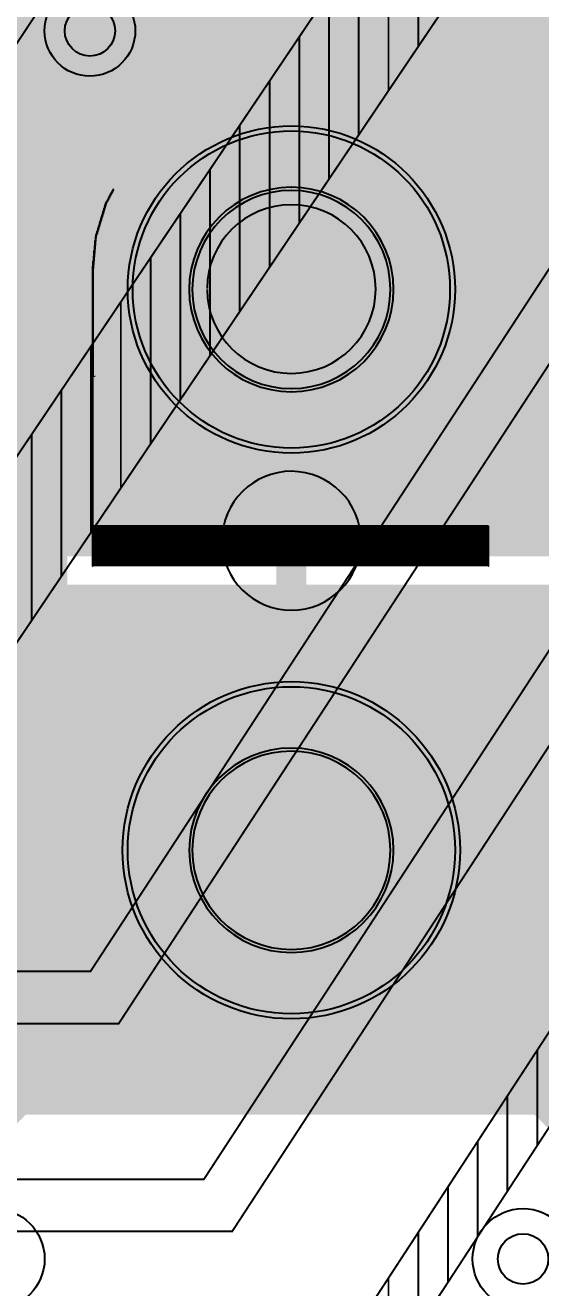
# Model space of a CAD drawing. Extents: x -57 to 2380, y -38 to 1737.
# Drawn here: x 362.2 to 464.5, y 338.3 to 589.1 of the extents above; entities that cross this region are included whole.
import ezdxf

# ---------------------------------------------------------------- set-up
doc = ezdxf.new("R2010")
doc.units = 9
for name, color, linetype, true_color in [('BottomLayer', 7, 'Continuous', 0x0000ff), ('BottomSolderMaskLayer', 7, 'Continuous', 0xaa00ff), ('Document', 7, 'Continuous', 0xffffff), ('Hole', 7, 'Continuous', 0x222222), ('Multi-Layer', 7, 'Continuous', 0xc0c0c0), ('TopLayer', 7, 'Continuous', 0xff0000), ('TopSilkLayer', 7, 'Continuous', 0xffff00), ('TopSolderMaskLayer', 7, 'Continuous', 0x800080)]:
    doc.layers.add(name, color=color, linetype=linetype, true_color=true_color)

msp = doc.modelspace()

# ---------------------------------------------------------------- hatches: boundary and pattern name
at = {"layer": 'BottomSolderMaskLayer'}
for points in [[(382.5, 536.61, 1), (447.5, 536.61, 1)], [(381.5, 425.2, 1), (448.5, 425.2, 1)]]:
    msp.add_hatch(color=256, dxfattribs=at).paths.add_polyline_path(points)
at = {"layer": 'Document'}
for points in [[(830, 1191.61), (5, 1191.61), (5, 486.61), (830, 486.61)], [(765, 375.2), (765, 475.2), (65, 475.2), (65, 375.2)]]:
    msp.add_hatch(color=256, dxfattribs=at).paths.add_polyline_path(points)
at = {"layer": 'Multi-Layer'}
for points in [[(383.5, 536.61, 1), (446.5, 536.61, 1)], [(382.5, 425.2, 1), (447.5, 425.2, 1)]]:
    msp.add_hatch(color=256, dxfattribs=at).paths.add_polyline_path(points)
at = {"layer": 'TopSolderMaskLayer'}
for points in [[(382.5, 536.61, 1), (447.5, 536.61, 1)], [(381.5, 425.2, 1), (448.5, 425.2, 1)]]:
    msp.add_hatch(color=256, dxfattribs=at).paths.add_polyline_path(points)

# ---------------------------------------------------------------- linework, layer by layer
at = {"layer": 'BottomLayer', "const_width": 6}
msp.add_lwpolyline([(315, 536.61), (315, 425.2), (364.8, 475), (749, 475), (764, 490), (764, 638.4), (823.59, 698), (1461, 698), (1486.97, 723.97), (1486.97, 752.52), (1527.95, 793.5), (1537.63, 793.5), (1586.85, 793.5), (1680.9, 793.5), (1685.04, 789.37)], dxfattribs=at)
at = {"layer": 'BottomSolderMaskLayer'}
for points in [[(414.99, 556.91), (415.01, 556.91)], [(414.99, 516.31), (415.01, 516.31)], [(394.71, 425.21), (394.71, 425.19)], [(435.29, 425.21), (435.29, 425.19)]]:
    msp.add_lwpolyline(points, close=True, dxfattribs=at)
for centre, radius in [((415, 536.61), 32.5), ((415, 425.2), 33.5)]:
    msp.add_circle(centre, radius, dxfattribs=at)
for centre, radius, start, end in [((414.99, 536.61), 20.3, 450, 270), ((415.01, 536.61), 20.3, 270, 450), ((415, 425.21), 20.29, 360, 180), ((415, 425.19), 20.29, 180, 360)]:
    msp.add_arc(centre, radius, start, end, dxfattribs=at)
at = {"layer": 'Document'}
for points, const_width in [([(401.89, 1309.51), (593.49, 1019.54), (782.99, 1309.51), (1045.88, 1309.51), (727.92, 830.6), (1045.63, 349.48), (786.61, 349.48), (593.91, 641.68), (403.25, 349.48), (142.92, 349.48), (460.55, 830.49), (139.94, 1309.51), (401.89, 1309.51)], 0.39), ([(162.17, 359.84), (397.64, 359.84), (593.86, 660.56), (792.19, 359.84), (1026.38, 359.84), (715.5, 830.62), (1026.58, 1299.15), (788.59, 1299.15), (593.54, 1000.69), (396.32, 1299.15), (159.33, 1299.15), (472.99, 830.53), (162.17, 359.84)], 0.39), ([(379.52, 1268.23), (593.5, 944.39), (805.15, 1268.23), (968.75, 1268.23), (678.24, 830.66), (968.72, 390.77), (808.67, 390.77), (593.54, 716.95), (380.72, 390.77), (219.47, 390.77), (509.95, 830.65), (217.07, 1268.23), (379.52, 1268.23)], 0.39), ([(238.73, 401.13), (375.11, 401.13), (593.5, 735.83), (814.25, 401.13), (949.47, 401.13), (667.71, 827.81), (665.82, 830.67), (949.44, 1257.87), (810.75, 1257.87), (593.54, 925.53), (373.95, 1257.87), (236.46, 1257.87), (522.39, 830.69), (238.73, 401.13)], 0.39), ([(1.9, 1186.61), (1.9, 486.61), (828.7, 486.61), (828.7, 1186.61), (1.9, 1186.61)], 6), ([(765, 586.61), (765, 486.61), (65, 486.61), (65, 586.61), (765, 586.61)], 5)]:
    msp.add_lwpolyline(points, close=True, dxfattribs=dict(at, const_width=const_width))
at = {"layer": 'Document', "const_width": 0.39}
for points in [[(319.35, 442.31), (579.8, 829.38), (313.82, 1224.54)], [(404.76, 1089.43), (579.8, 829.38), (564.21, 806.22), (546.5, 779.89), (540.59, 771.12), (522.87, 744.79), (516.97, 736.01), (499.25, 709.68), (481.54, 683.35), (463.82, 657.02), (446.1, 630.69), (428.39, 604.36), (410.67, 578.03), (392.95, 551.7), (375.24, 525.37), (357.52, 499.04), (351.62, 490.27), (333.9, 463.94), (319.35, 442.31), (344.23, 442.32)], [(863.59, 444.72), (838.76, 444.64), (592.29, 810.82), (344.23, 442.32), (369.33, 479.61), (381.14, 497.15), (410.67, 541.02), (422.48, 558.56), (434.29, 576.11), (446.1, 593.65)], [(440.2, 584.88), (440.2, 621.92)], [(434.29, 576.11), (434.29, 613.14)], [(428.39, 567.33), (428.39, 604.36)], [(422.48, 558.56), (422.48, 595.59)], [(416.58, 549.79), (416.58, 586.81)], [(420.17, 318.57), (594.22, 585.32), (770.16, 318.57)], [(410.67, 541.02), (410.67, 578.03)], [(404.76, 532.24), (404.76, 569.26)], [(425.77, 308.21), (594.26, 566.44)], [(398.86, 523.47), (398.86, 560.48)], [(378.2, 553.61), (376.2, 547.11), (375.6, 540.21), (375.6, 519.41)], [(392.95, 514.7), (392.95, 551.7)], [(387.05, 505.92), (387.05, 542.93)], [(381.14, 497.15), (381.14, 534.15)], [(375.24, 488.38), (375.24, 525.37)], [(375.7, 519.51), (375.6, 519.41), (376.1, 519.41)], [(369.33, 479.61), (369.33, 516.6)], [(363.43, 470.83), (363.43, 507.82)], [(534.69, 494.08), (463.82, 385.47), (457.91, 376.42), (452.01, 367.37), (446.1, 358.32), (440.2, 349.27), (434.29, 340.22), (428.39, 331.17)], [(375.6, 489.61), (454.2, 489.61)], [(454.2, 489.51), (375.6, 489.51)], [(375.6, 489.41), (454.2, 489.41)], [(454.2, 489.31), (375.6, 489.31)], [(375.6, 489.21), (454.2, 489.21)], [(454.2, 489.11), (375.6, 489.11)], [(375.6, 489.01), (454.2, 489.01)], [(454.2, 488.91), (375.6, 488.91)], [(375.6, 488.81), (454.2, 488.81)], [(454.2, 488.71), (375.6, 488.71)], [(375.6, 488.61), (454.2, 488.61)], [(454.2, 488.51), (375.6, 488.51)], [(375.6, 488.41), (454.2, 488.41)], [(454.2, 488.31), (375.6, 488.31)], [(375.6, 488.21), (454.2, 488.21)], [(454.2, 488.11), (375.6, 488.11)], [(375.6, 488.01), (454.2, 488.01)], [(454.2, 487.91), (375.6, 487.91)], [(375.6, 487.81), (454.2, 487.81)], [(454.2, 487.71), (375.6, 487.71)], [(375.6, 487.61), (454.2, 487.61)], [(454.2, 487.51), (375.6, 487.51)], [(375.6, 487.41), (454.2, 487.41)], [(454.2, 487.31), (375.6, 487.31)], [(375.6, 487.21), (454.2, 487.21)], [(454.2, 487.11), (375.6, 487.11)], [(375.6, 487.01), (454.2, 487.01)], [(454.2, 486.91), (375.6, 486.91)], [(375.6, 486.81), (454.2, 486.81)], [(454.2, 486.71), (375.6, 486.71)], [(375.6, 486.61), (454.2, 486.61)], [(454.2, 486.51), (375.6, 486.51)], [(375.6, 486.41), (454.2, 486.41)], [(454.2, 486.31), (375.6, 486.31)], [(375.6, 486.21), (454.2, 486.21)], [(454.2, 486.11), (375.6, 486.11)], [(375.6, 486.01), (454.2, 486.01)], [(454.2, 485.91), (375.6, 485.91)], [(375.6, 485.81), (454.2, 485.81)], [(454.2, 485.71), (375.6, 485.71)], [(375.6, 485.61), (454.2, 485.61)], [(454.2, 485.51), (375.6, 485.51)], [(375.6, 485.41), (454.2, 485.41)], [(454.2, 485.31), (375.6, 485.31)], [(375.6, 485.21), (454.2, 485.21)], [(454.2, 485.11), (375.6, 485.11)], [(375.6, 485.01), (454.2, 485.01)], [(454.2, 484.91), (375.6, 484.91)], [(375.6, 484.81), (454.2, 484.81)], [(454.2, 484.71), (375.6, 484.71)], [(375.6, 484.61), (454.2, 484.61)], [(454.2, 484.51), (375.6, 484.51)], [(375.6, 484.41), (454.2, 484.41)], [(454.2, 484.31), (375.6, 484.31)], [(375.6, 484.21), (454.2, 484.21)], [(454.2, 484.11), (375.6, 484.11)], [(375.6, 484.01), (454.2, 484.01)], [(454.2, 483.91), (375.6, 483.91)], [(375.6, 483.81), (454.2, 483.81)], [(454.2, 483.71), (375.6, 483.71)], [(375.6, 483.61), (454.2, 483.61)], [(454.2, 483.51), (375.6, 483.51)], [(375.6, 483.41), (454.2, 483.41)], [(454.2, 483.31), (375.6, 483.31)], [(375.6, 483.21), (454.2, 483.21)], [(454.2, 483.11), (375.6, 483.11)], [(375.6, 483.01), (454.2, 483.01)], [(454.2, 482.91), (375.6, 482.91)], [(375.6, 482.81), (454.2, 482.81)], [(454.2, 482.71), (375.6, 482.71)], [(375.6, 482.61), (454.2, 482.61)], [(454.2, 482.51), (375.6, 482.51)], [(375.6, 482.41), (454.2, 482.41)], [(454.2, 482.31), (375.6, 482.31)], [(375.6, 482.21), (454.2, 482.21)], [(454.2, 482.11), (375.6, 482.11)], [(375.6, 482.01), (454.2, 482.01)], [(454.2, 481.91), (375.6, 481.91)], [(375.6, 481.81), (454.2, 481.81)], [(463.82, 366.52), (463.82, 385.47)], [(457.91, 357.47), (457.91, 376.42)], [(452.01, 348.42), (452.01, 367.37)], [(446.1, 339.37), (446.1, 358.32)], [(440.2, 330.32), (440.2, 349.27)], [(434.29, 321.26), (434.29, 340.22)]]:
    msp.add_lwpolyline(points, dxfattribs=at)
at = {"layer": 'Document'}
for centre, radius, start, end in [((378.53, 554.36), 0.05, 66.8699, 6.8699), ((378.63, 554.56), 0.05, 66.8699, 6.8699), ((378.63, 554.46), 0.05, 66.8699, 6.8699), ((378.73, 554.76), 0.05, 66.8699, 6.8699), ((378.73, 554.66), 0.05, 66.8699, 6.8699), ((378.83, 554.96), 0.05, 66.8699, 6.8699), ((378.83, 554.86), 0.05, 66.8699, 6.8699), ((378.93, 555.16), 0.05, 66.8699, 6.8699), ((378.93, 555.06), 0.05, 66.8699, 6.8699), ((379.03, 555.36), 0.05, 66.8699, 6.8699), ((379.03, 555.26), 0.05, 66.8699, 6.8699), ((379.13, 555.56), 0.05, 66.8699, 6.8699), ((379.13, 555.46), 0.05, 66.8699, 6.8699), ((379.23, 555.66), 0.05, 66.8699, 6.8699), ((379.33, 555.86), 0.05, 66.8699, 6.8699), ((379.33, 555.76), 0.05, 66.8699, 6.8699), ((379.43, 556.06), 0.05, 66.8699, 6.8699), ((379.43, 555.96), 0.05, 66.8699, 6.8699), ((379.53, 556.26), 0.05, 66.8699, 6.8699), ((379.53, 556.16), 0.05, 66.8699, 6.8699), ((379.63, 556.46), 0.05, 66.8699, 6.8699), ((379.63, 556.36), 0.05, 66.8699, 6.8699), ((377.63, 552.06), 0.05, 66.8699, 6.8699), ((377.63, 551.96), 0.05, 66.8699, 6.8699), ((377.63, 551.86), 0.05, 66.8699, 6.8699), ((377.73, 552.36), 0.05, 66.8699, 6.8699), ((377.73, 552.26), 0.05, 66.8699, 6.8699), ((377.73, 552.16), 0.05, 66.8699, 6.8699), ((377.83, 552.66), 0.05, 66.8699, 6.8699), ((377.83, 552.56), 0.05, 66.8699, 6.8699), ((377.83, 552.46), 0.05, 66.8699, 6.8699), ((377.93, 553.06), 0.05, 66.8699, 6.8699), ((377.93, 552.96), 0.05, 66.8699, 6.8699), ((377.93, 552.86), 0.05, 66.8699, 6.8699), ((377.93, 552.76), 0.05, 66.8699, 6.8699), ((378.03, 553.36), 0.05, 66.8699, 6.8699), ((378.03, 553.26), 0.05, 66.8699, 6.8699), ((378.03, 553.16), 0.05, 66.8699, 6.8699), ((378.13, 553.66), 0.05, 66.8699, 6.8699), ((378.13, 553.56), 0.05, 66.8699, 6.8699), ((378.13, 553.46), 0.05, 66.8699, 6.8699), ((378.23, 553.86), 0.05, 66.8699, 6.8699), ((378.23, 553.76), 0.05, 66.8699, 6.8699), ((378.33, 554.06), 0.05, 66.8699, 6.8699), ((378.33, 553.96), 0.05, 66.8699, 6.8699), ((378.43, 554.16), 0.05, 66.8699, 6.8699), ((378.53, 554.26), 0.05, 66.8699, 6.8699), ((415, 536.7), 16.75, 180.3079, 179.6921), ((415, 536.7), 16.75, 180.3079, 179.6921), ((376.83, 549.36), 0.05, 66.8699, 6.8699), ((376.93, 549.76), 0.05, 66.8699, 6.8699), ((376.93, 549.66), 0.05, 66.8699, 6.8699), ((376.93, 549.56), 0.05, 66.8699, 6.8699), ((376.93, 549.46), 0.05, 66.8699, 6.8699), ((377.03, 550.06), 0.05, 66.8699, 6.8699), ((377.03, 549.96), 0.05, 66.8699, 6.8699), ((377.03, 549.86), 0.05, 66.8699, 6.8699), ((377.13, 550.36), 0.05, 66.8699, 6.8699), ((377.13, 550.26), 0.05, 66.8699, 6.8699), ((377.13, 550.16), 0.05, 66.8699, 6.8699), ((377.23, 550.76), 0.05, 66.8699, 6.8699), ((377.23, 550.66), 0.05, 66.8699, 6.8699), ((377.23, 550.56), 0.05, 66.8699, 6.8699), ((377.23, 550.46), 0.05, 66.8699, 6.8699), ((377.33, 551.06), 0.05, 66.8699, 6.8699), ((377.33, 550.96), 0.05, 66.8699, 6.8699), ((377.33, 550.86), 0.05, 66.8699, 6.8699), ((377.43, 551.36), 0.05, 66.8699, 6.8699), ((377.43, 551.26), 0.05, 66.8699, 6.8699), ((377.43, 551.16), 0.05, 66.8699, 6.8699), ((377.53, 551.66), 0.05, 66.8699, 6.8699), ((377.53, 551.56), 0.05, 66.8699, 6.8699), ((377.53, 551.46), 0.05, 66.8699, 6.8699), ((377.63, 551.76), 0.05, 66.8699, 6.8699), ((376.13, 547.06), 0.05, 66.8699, 6.8699), ((376.13, 546.96), 0.05, 66.8699, 6.8699), ((376.13, 546.86), 0.05, 66.8699, 6.8699), ((376.23, 547.46), 0.05, 66.8699, 6.8699), ((376.23, 547.36), 0.05, 66.8699, 6.8699), ((376.23, 547.26), 0.05, 66.8699, 6.8699), ((376.23, 547.16), 0.05, 66.8699, 6.8699), ((376.33, 547.76), 0.05, 66.8699, 6.8699), ((376.33, 547.66), 0.05, 66.8699, 6.8699), ((376.33, 547.56), 0.05, 66.8699, 6.8699), ((376.43, 548.06), 0.05, 66.8699, 6.8699), ((376.43, 547.96), 0.05, 66.8699, 6.8699), ((376.43, 547.86), 0.05, 66.8699, 6.8699), ((376.53, 548.36), 0.05, 66.8699, 6.8699), ((376.53, 548.26), 0.05, 66.8699, 6.8699), ((376.53, 548.16), 0.05, 66.8699, 6.8699), ((376.63, 548.76), 0.05, 66.8699, 6.8699), ((376.63, 548.66), 0.05, 66.8699, 6.8699), ((376.63, 548.56), 0.05, 66.8699, 6.8699), ((376.63, 548.46), 0.05, 66.8699, 6.8699), ((376.73, 549.06), 0.05, 66.8699, 6.8699), ((376.73, 548.96), 0.05, 66.8699, 6.8699), ((376.73, 548.86), 0.05, 66.8699, 6.8699), ((376.83, 549.26), 0.05, 66.8699, 6.8699), ((376.83, 549.16), 0.05, 66.8699, 6.8699), ((375.83, 544.26), 0.05, 66.8699, 6.8699), ((375.93, 545.26), 0.05, 66.8699, 6.8699), ((375.93, 545.16), 0.05, 66.8699, 6.8699), ((375.93, 545.06), 0.05, 66.8699, 6.8699), ((375.93, 544.96), 0.05, 66.8699, 6.8699), ((375.93, 544.86), 0.05, 66.8699, 6.8699), ((375.93, 544.76), 0.05, 66.8699, 6.8699), ((375.93, 544.66), 0.05, 66.8699, 6.8699), ((375.93, 544.56), 0.05, 66.8699, 6.8699), ((375.93, 544.46), 0.05, 66.8699, 6.8699), ((375.93, 544.36), 0.05, 66.8699, 6.8699), ((376.03, 546.26), 0.05, 66.8699, 6.8699), ((376.03, 546.16), 0.05, 66.8699, 6.8699), ((376.03, 546.06), 0.05, 66.8699, 6.8699), ((376.03, 545.96), 0.05, 66.8699, 6.8699), ((376.03, 545.86), 0.05, 66.8699, 6.8699), ((376.03, 545.76), 0.05, 66.8699, 6.8699), ((376.03, 545.66), 0.05, 66.8699, 6.8699), ((376.03, 545.56), 0.05, 66.8699, 6.8699), ((376.03, 545.46), 0.05, 66.8699, 6.8699), ((376.03, 545.36), 0.05, 66.8699, 6.8699), ((376.13, 546.76), 0.05, 66.8699, 6.8699), ((376.13, 546.66), 0.05, 66.8699, 6.8699), ((376.13, 546.56), 0.05, 66.8699, 6.8699), ((376.13, 546.46), 0.05, 66.8699, 6.8699), ((376.13, 546.36), 0.05, 66.8699, 6.8699), ((375.63, 542.16), 0.05, 66.8699, 6.8699), ((375.63, 542.06), 0.05, 66.8699, 6.8699), ((375.63, 541.96), 0.05, 66.8699, 6.8699), ((375.63, 541.86), 0.05, 66.8699, 6.8699), ((375.63, 541.76), 0.05, 66.8699, 6.8699), ((375.73, 543.16), 0.05, 66.8699, 6.8699), ((375.73, 543.06), 0.05, 66.8699, 6.8699), ((375.73, 542.96), 0.05, 66.8699, 6.8699), ((375.73, 542.86), 0.05, 66.8699, 6.8699), ((375.73, 542.76), 0.05, 66.8699, 6.8699), ((375.73, 542.66), 0.05, 66.8699, 6.8699), ((375.73, 542.56), 0.05, 66.8699, 6.8699), ((375.73, 542.46), 0.05, 66.8699, 6.8699), ((375.73, 542.36), 0.05, 66.8699, 6.8699), ((375.73, 542.26), 0.05, 66.8699, 6.8699), ((375.83, 544.16), 0.05, 66.8699, 6.8699), ((375.83, 544.06), 0.05, 66.8699, 6.8699), ((375.83, 543.96), 0.05, 66.8699, 6.8699), ((375.83, 543.86), 0.05, 66.8699, 6.8699), ((375.83, 543.76), 0.05, 66.8699, 6.8699), ((375.83, 543.66), 0.05, 66.8699, 6.8699), ((375.83, 543.56), 0.05, 66.8699, 6.8699), ((375.83, 543.46), 0.05, 66.8699, 6.8699), ((375.83, 543.36), 0.05, 66.8699, 6.8699), ((375.83, 543.26), 0.05, 66.8699, 6.8699), ((375.53, 541.16), 0.05, 66.8699, 6.8699), ((375.53, 541.06), 0.05, 66.8699, 6.8699), ((375.53, 540.96), 0.05, 66.8699, 6.8699), ((375.53, 540.86), 0.05, 66.8699, 6.8699), ((375.53, 540.76), 0.05, 66.8699, 6.8699), ((375.53, 540.66), 0.05, 66.8699, 6.8699), ((375.53, 540.56), 0.05, 66.8699, 6.8699), ((375.53, 540.46), 0.05, 66.8699, 6.8699), ((375.53, 540.36), 0.05, 66.8699, 6.8699), ((375.53, 540.26), 0.05, 66.8699, 6.8699), ((375.53, 540.16), 0.05, 66.8699, 6.8699), ((375.53, 540.06), 0.05, 66.8699, 6.8699), ((375.53, 539.96), 0.05, 66.8699, 6.8699), ((375.53, 539.86), 0.05, 66.8699, 6.8699), ((375.53, 539.76), 0.05, 66.8699, 6.8699), ((375.53, 539.66), 0.05, 66.8699, 6.8699), ((375.53, 539.56), 0.05, 66.8699, 6.8699), ((375.53, 539.46), 0.05, 66.8699, 6.8699), ((375.53, 539.36), 0.05, 66.8699, 6.8699), ((375.53, 539.26), 0.05, 66.8699, 6.8699), ((375.63, 541.66), 0.05, 66.8699, 6.8699), ((375.63, 541.56), 0.05, 66.8699, 6.8699), ((375.63, 541.46), 0.05, 66.8699, 6.8699), ((375.63, 541.36), 0.05, 66.8699, 6.8699), ((375.63, 541.26), 0.05, 66.8699, 6.8699), ((375.53, 539.16), 0.05, 66.8699, 6.8699), ((375.53, 539.06), 0.05, 66.8699, 6.8699), ((375.53, 538.96), 0.05, 66.8699, 6.8699), ((375.53, 538.86), 0.05, 66.8699, 6.8699), ((375.53, 538.76), 0.05, 66.8699, 6.8699), ((375.53, 538.66), 0.05, 66.8699, 6.8699), ((375.53, 538.56), 0.05, 66.8699, 6.8699), ((375.53, 538.46), 0.05, 66.8699, 6.8699), ((375.53, 538.36), 0.05, 66.8699, 6.8699), ((375.53, 538.26), 0.05, 66.8699, 6.8699), ((375.53, 538.16), 0.05, 66.8699, 6.8699), ((375.53, 538.06), 0.05, 66.8699, 6.8699), ((375.53, 537.96), 0.05, 66.8699, 6.8699), ((375.53, 537.86), 0.05, 66.8699, 6.8699), ((375.53, 537.76), 0.05, 66.8699, 6.8699), ((375.53, 537.66), 0.05, 66.8699, 6.8699), ((375.53, 537.56), 0.05, 66.8699, 6.8699), ((375.53, 537.46), 0.05, 66.8699, 6.8699), ((375.53, 537.36), 0.05, 66.8699, 6.8699), ((375.53, 537.26), 0.05, 66.8699, 6.8699), ((375.53, 537.16), 0.05, 66.8699, 6.8699), ((375.53, 537.06), 0.05, 66.8699, 6.8699), ((375.53, 536.96), 0.05, 66.8699, 6.8699), ((375.53, 536.86), 0.05, 66.8699, 6.8699), ((375.53, 536.76), 0.05, 66.8699, 6.8699), ((375.53, 536.66), 0.05, 66.8699, 6.8699), ((375.53, 536.56), 0.05, 66.8699, 6.8699), ((375.53, 536.46), 0.05, 66.8699, 6.8699), ((375.53, 536.36), 0.05, 66.8699, 6.8699), ((375.53, 536.26), 0.05, 66.8699, 6.8699), ((375.53, 536.16), 0.05, 66.8699, 6.8699), ((375.53, 536.06), 0.05, 66.8699, 6.8699), ((375.53, 535.96), 0.05, 66.8699, 6.8699), ((375.53, 535.86), 0.05, 66.8699, 6.8699), ((375.53, 535.76), 0.05, 66.8699, 6.8699), ((375.53, 535.66), 0.05, 66.8699, 6.8699), ((375.53, 535.56), 0.05, 66.8699, 6.8699), ((375.53, 535.46), 0.05, 66.8699, 6.8699), ((375.53, 535.36), 0.05, 66.8699, 6.8699), ((375.53, 535.26), 0.05, 66.8699, 6.8699), ((375.53, 535.16), 0.05, 66.8699, 6.8699), ((375.53, 535.06), 0.05, 66.8699, 6.8699), ((375.53, 534.96), 0.05, 66.8699, 6.8699), ((375.53, 534.86), 0.05, 66.8699, 6.8699), ((375.53, 534.76), 0.05, 66.8699, 6.8699), ((375.53, 534.66), 0.05, 66.8699, 6.8699), ((375.53, 534.56), 0.05, 66.8699, 6.8699), ((375.53, 534.46), 0.05, 66.8699, 6.8699), ((375.53, 534.36), 0.05, 66.8699, 6.8699), ((375.53, 534.26), 0.05, 66.8699, 6.8699), ((375.53, 534.16), 0.05, 66.8699, 6.8699), ((375.53, 534.06), 0.05, 66.8699, 6.8699), ((375.53, 533.96), 0.05, 66.8699, 6.8699), ((375.53, 533.86), 0.05, 66.8699, 6.8699), ((375.53, 533.76), 0.05, 66.8699, 6.8699), ((375.53, 533.66), 0.05, 66.8699, 6.8699), ((375.53, 533.56), 0.05, 66.8699, 6.8699), ((375.53, 533.46), 0.05, 66.8699, 6.8699), ((375.53, 533.36), 0.05, 66.8699, 6.8699), ((375.53, 533.26), 0.05, 66.8699, 6.8699), ((375.53, 533.16), 0.05, 66.8699, 6.8699), ((375.53, 533.06), 0.05, 66.8699, 6.8699), ((375.53, 532.96), 0.05, 66.8699, 6.8699), ((375.53, 532.86), 0.05, 66.8699, 6.8699), ((375.53, 532.76), 0.05, 66.8699, 6.8699), ((375.53, 532.66), 0.05, 66.8699, 6.8699), ((375.53, 532.56), 0.05, 66.8699, 6.8699), ((375.53, 532.46), 0.05, 66.8699, 6.8699), ((375.53, 532.36), 0.05, 66.8699, 6.8699), ((375.53, 532.26), 0.05, 66.8699, 6.8699), ((375.53, 532.16), 0.05, 66.8699, 6.8699), ((375.53, 532.06), 0.05, 66.8699, 6.8699), ((375.53, 531.96), 0.05, 66.8699, 6.8699), ((375.53, 531.86), 0.05, 66.8699, 6.8699), ((375.53, 531.76), 0.05, 66.8699, 6.8699), ((375.53, 531.66), 0.05, 66.8699, 6.8699), ((375.53, 531.56), 0.05, 66.8699, 6.8699), ((375.53, 531.46), 0.05, 66.8699, 6.8699), ((375.53, 531.36), 0.05, 66.8699, 6.8699), ((375.53, 531.26), 0.05, 66.8699, 6.8699), ((375.53, 531.16), 0.05, 66.8699, 6.8699), ((375.53, 531.06), 0.05, 66.8699, 6.8699), ((375.53, 530.96), 0.05, 66.8699, 6.8699), ((375.53, 530.86), 0.05, 66.8699, 6.8699), ((375.53, 530.76), 0.05, 66.8699, 6.8699), ((375.53, 530.66), 0.05, 66.8699, 6.8699), ((375.53, 530.56), 0.05, 66.8699, 6.8699), ((375.53, 530.46), 0.05, 66.8699, 6.8699), ((375.53, 530.36), 0.05, 66.8699, 6.8699), ((375.53, 530.26), 0.05, 66.8699, 6.8699), ((375.53, 530.16), 0.05, 66.8699, 6.8699), ((375.53, 530.06), 0.05, 66.8699, 6.8699), ((375.53, 529.96), 0.05, 66.8699, 6.8699), ((375.53, 529.86), 0.05, 66.8699, 6.8699), ((375.53, 529.76), 0.05, 66.8699, 6.8699), ((375.53, 529.66), 0.05, 66.8699, 6.8699), ((375.53, 529.56), 0.05, 66.8699, 6.8699), ((375.53, 529.46), 0.05, 66.8699, 6.8699), ((375.53, 529.36), 0.05, 66.8699, 6.8699), ((375.53, 529.26), 0.05, 66.8699, 6.8699), ((375.53, 529.16), 0.05, 66.8699, 6.8699), ((375.53, 529.06), 0.05, 66.8699, 6.8699), ((375.53, 528.96), 0.05, 66.8699, 6.8699), ((375.53, 528.86), 0.05, 66.8699, 6.8699), ((375.53, 528.76), 0.05, 66.8699, 6.8699), ((375.53, 528.66), 0.05, 66.8699, 6.8699), ((375.53, 528.56), 0.05, 66.8699, 6.8699), ((375.53, 528.46), 0.05, 66.8699, 6.8699), ((375.53, 528.36), 0.05, 66.8699, 6.8699), ((375.53, 528.26), 0.05, 66.8699, 6.8699), ((375.53, 528.16), 0.05, 66.8699, 6.8699), ((375.53, 528.06), 0.05, 66.8699, 6.8699), ((375.53, 527.96), 0.05, 66.8699, 6.8699), ((375.53, 527.86), 0.05, 66.8699, 6.8699), ((375.53, 527.76), 0.05, 66.8699, 6.8699), ((375.53, 527.66), 0.05, 66.8699, 6.8699), ((375.53, 527.56), 0.05, 66.8699, 6.8699), ((375.53, 527.46), 0.05, 66.8699, 6.8699), ((375.53, 527.36), 0.05, 66.8699, 6.8699), ((375.53, 527.26), 0.05, 66.8699, 6.8699), ((375.53, 527.16), 0.05, 66.8699, 6.8699), ((375.53, 527.06), 0.05, 66.8699, 6.8699), ((375.53, 526.96), 0.05, 66.8699, 6.8699), ((375.53, 526.86), 0.05, 66.8699, 6.8699), ((375.53, 526.76), 0.05, 66.8699, 6.8699), ((375.53, 526.66), 0.05, 66.8699, 6.8699), ((375.53, 526.56), 0.05, 66.8699, 6.8699), ((375.53, 526.46), 0.05, 66.8699, 6.8699), ((375.53, 526.36), 0.05, 66.8699, 6.8699), ((375.53, 526.26), 0.05, 66.8699, 6.8699), ((375.53, 526.16), 0.05, 66.8699, 6.8699), ((375.53, 526.06), 0.05, 66.8699, 6.8699), ((375.53, 525.96), 0.05, 66.8699, 6.8699), ((375.53, 525.86), 0.05, 66.8699, 6.8699), ((375.53, 525.76), 0.05, 66.8699, 6.8699), ((375.53, 525.66), 0.05, 66.8699, 6.8699), ((375.53, 525.56), 0.05, 66.8699, 6.8699), ((375.53, 525.46), 0.05, 66.8699, 6.8699), ((375.53, 525.36), 0.05, 66.8699, 6.8699), ((375.53, 525.26), 0.05, 66.8699, 6.8699), ((375.53, 525.16), 0.05, 66.8699, 6.8699), ((375.53, 525.06), 0.05, 66.8699, 6.8699), ((375.53, 524.96), 0.05, 66.8699, 6.8699), ((375.53, 524.86), 0.05, 66.8699, 6.8699), ((375.53, 524.76), 0.05, 66.8699, 6.8699), ((375.53, 524.66), 0.05, 66.8699, 6.8699), ((375.53, 524.56), 0.05, 66.8699, 6.8699), ((375.53, 524.46), 0.05, 66.8699, 6.8699), ((375.53, 524.36), 0.05, 66.8699, 6.8699), ((375.53, 524.26), 0.05, 66.8699, 6.8699), ((375.53, 524.16), 0.05, 66.8699, 6.8699), ((375.53, 524.06), 0.05, 66.8699, 6.8699), ((375.53, 523.96), 0.05, 66.8699, 6.8699), ((375.53, 523.86), 0.05, 66.8699, 6.8699), ((375.53, 523.76), 0.05, 66.8699, 6.8699), ((375.53, 523.66), 0.05, 66.8699, 6.8699), ((375.53, 523.56), 0.05, 66.8699, 6.8699), ((375.53, 523.46), 0.05, 66.8699, 6.8699), ((375.53, 523.36), 0.05, 66.8699, 6.8699), ((375.53, 523.26), 0.05, 66.8699, 6.8699), ((375.53, 523.16), 0.05, 66.8699, 6.8699), ((375.53, 523.06), 0.05, 66.8699, 6.8699), ((375.53, 522.96), 0.05, 66.8699, 6.8699), ((375.53, 522.86), 0.05, 66.8699, 6.8699), ((375.53, 522.76), 0.05, 66.8699, 6.8699), ((375.53, 522.66), 0.05, 66.8699, 6.8699), ((375.53, 522.56), 0.05, 66.8699, 6.8699), ((375.53, 522.46), 0.05, 66.8699, 6.8699), ((375.53, 522.36), 0.05, 66.8699, 6.8699), ((375.53, 522.26), 0.05, 66.8699, 6.8699), ((375.53, 522.16), 0.05, 66.8699, 6.8699), ((375.53, 522.06), 0.05, 66.8699, 6.8699), ((375.53, 521.96), 0.05, 66.8699, 6.8699), ((375.53, 521.86), 0.05, 66.8699, 6.8699), ((375.53, 521.76), 0.05, 66.8699, 6.8699), ((375.53, 521.66), 0.05, 66.8699, 6.8699), ((375.53, 521.56), 0.05, 66.8699, 6.8699), ((375.53, 521.46), 0.05, 66.8699, 6.8699), ((375.53, 521.36), 0.05, 66.8699, 6.8699), ((375.53, 521.26), 0.05, 66.8699, 6.8699), ((375.53, 521.16), 0.05, 66.8699, 6.8699), ((375.53, 521.06), 0.05, 66.8699, 6.8699), ((375.53, 520.96), 0.05, 66.8699, 6.8699), ((375.53, 520.86), 0.05, 66.8699, 6.8699), ((375.53, 520.76), 0.05, 66.8699, 6.8699), ((375.53, 520.66), 0.05, 66.8699, 6.8699), ((375.53, 520.56), 0.05, 66.8699, 6.8699), ((375.53, 520.46), 0.05, 66.8699, 6.8699), ((375.53, 520.36), 0.05, 66.8699, 6.8699), ((375.53, 520.26), 0.05, 66.8699, 6.8699), ((375.53, 520.16), 0.05, 66.8699, 6.8699), ((375.53, 520.06), 0.05, 66.8699, 6.8699), ((375.53, 519.96), 0.05, 66.8699, 6.8699), ((375.53, 519.86), 0.05, 66.8699, 6.8699), ((375.53, 519.76), 0.05, 66.8699, 6.8699), ((375.53, 519.66), 0.05, 66.8699, 6.8699), ((375.53, 519.56), 0.05, 66.8699, 6.8699), ((375.53, 519.46), 0.05, 66.8699, 6.8699), ((375.53, 519.36), 0.05, 66.8699, 6.8699), ((375.53, 519.26), 0.05, 66.8699, 6.8699), ((375.63, 519.36), 0.05, 66.8699, 6.8699), ((375.53, 519.16), 0.05, 66.8699, 6.8699), ((375.53, 519.06), 0.05, 66.8699, 6.8699), ((375.53, 518.96), 0.05, 66.8699, 6.8699), ((375.53, 518.86), 0.05, 66.8699, 6.8699), ((375.53, 518.76), 0.05, 66.8699, 6.8699), ((375.53, 518.66), 0.05, 66.8699, 6.8699), ((375.53, 518.56), 0.05, 66.8699, 6.8699), ((375.53, 518.46), 0.05, 66.8699, 6.8699), ((375.53, 518.36), 0.05, 66.8699, 6.8699), ((375.53, 518.26), 0.05, 66.8699, 6.8699), ((375.53, 518.16), 0.05, 66.8699, 6.8699), ((375.53, 518.06), 0.05, 66.8699, 6.8699), ((375.53, 517.96), 0.05, 66.8699, 6.8699), ((375.53, 517.86), 0.05, 66.8699, 6.8699), ((375.53, 517.76), 0.05, 66.8699, 6.8699), ((375.53, 517.66), 0.05, 66.8699, 6.8699), ((375.53, 517.56), 0.05, 66.8699, 6.8699), ((375.53, 517.46), 0.05, 66.8699, 6.8699), ((375.53, 517.36), 0.05, 66.8699, 6.8699), ((375.53, 517.26), 0.05, 66.8699, 6.8699), ((375.53, 517.16), 0.05, 66.8699, 6.8699), ((375.53, 517.06), 0.05, 66.8699, 6.8699), ((375.53, 516.96), 0.05, 66.8699, 6.8699), ((375.53, 516.86), 0.05, 66.8699, 6.8699), ((375.53, 516.76), 0.05, 66.8699, 6.8699), ((375.53, 516.66), 0.05, 66.8699, 6.8699), ((375.53, 516.56), 0.05, 66.8699, 6.8699), ((375.53, 516.46), 0.05, 66.8699, 6.8699), ((375.53, 516.36), 0.05, 66.8699, 6.8699), ((375.53, 516.26), 0.05, 66.8699, 6.8699), ((375.53, 516.16), 0.05, 66.8699, 6.8699), ((375.53, 516.06), 0.05, 66.8699, 6.8699), ((375.53, 515.96), 0.05, 66.8699, 6.8699), ((375.53, 515.86), 0.05, 66.8699, 6.8699), ((375.53, 515.76), 0.05, 66.8699, 6.8699), ((375.53, 515.66), 0.05, 66.8699, 6.8699), ((375.53, 515.56), 0.05, 66.8699, 6.8699), ((375.53, 515.46), 0.05, 66.8699, 6.8699), ((375.53, 515.36), 0.05, 66.8699, 6.8699), ((375.53, 515.26), 0.05, 66.8699, 6.8699), ((375.53, 515.16), 0.05, 66.8699, 6.8699), ((375.53, 515.06), 0.05, 66.8699, 6.8699), ((375.53, 514.96), 0.05, 66.8699, 6.8699), ((375.53, 514.86), 0.05, 66.8699, 6.8699), ((375.53, 514.76), 0.05, 66.8699, 6.8699), ((375.53, 514.66), 0.05, 66.8699, 6.8699), ((375.53, 514.56), 0.05, 66.8699, 6.8699), ((375.53, 514.46), 0.05, 66.8699, 6.8699), ((375.53, 514.36), 0.05, 66.8699, 6.8699), ((375.53, 514.26), 0.05, 66.8699, 6.8699), ((375.53, 514.16), 0.05, 66.8699, 6.8699), ((375.53, 514.06), 0.05, 66.8699, 6.8699), ((375.53, 513.96), 0.05, 66.8699, 6.8699), ((375.53, 513.86), 0.05, 66.8699, 6.8699), ((375.53, 513.76), 0.05, 66.8699, 6.8699), ((375.53, 513.66), 0.05, 66.8699, 6.8699), ((375.53, 513.56), 0.05, 66.8699, 6.8699), ((375.53, 513.46), 0.05, 66.8699, 6.8699), ((375.53, 513.36), 0.05, 66.8699, 6.8699), ((375.53, 513.26), 0.05, 66.8699, 6.8699), ((375.53, 513.16), 0.05, 66.8699, 6.8699), ((375.53, 513.06), 0.05, 66.8699, 6.8699), ((375.53, 512.96), 0.05, 66.8699, 6.8699), ((375.53, 512.86), 0.05, 66.8699, 6.8699), ((375.53, 512.76), 0.05, 66.8699, 6.8699), ((375.53, 512.66), 0.05, 66.8699, 6.8699), ((375.53, 512.56), 0.05, 66.8699, 6.8699), ((375.53, 512.46), 0.05, 66.8699, 6.8699), ((375.53, 512.36), 0.05, 66.8699, 6.8699), ((375.53, 512.26), 0.05, 66.8699, 6.8699), ((375.53, 512.16), 0.05, 66.8699, 6.8699), ((375.53, 512.06), 0.05, 66.8699, 6.8699), ((375.53, 511.96), 0.05, 66.8699, 6.8699), ((375.53, 511.86), 0.05, 66.8699, 6.8699), ((375.53, 511.76), 0.05, 66.8699, 6.8699), ((375.53, 511.66), 0.05, 66.8699, 6.8699), ((375.53, 511.56), 0.05, 66.8699, 6.8699), ((375.53, 511.46), 0.05, 66.8699, 6.8699), ((375.53, 511.36), 0.05, 66.8699, 6.8699), ((375.53, 511.26), 0.05, 66.8699, 6.8699), ((375.53, 511.16), 0.05, 66.8699, 6.8699), ((375.53, 511.06), 0.05, 66.8699, 6.8699), ((375.53, 510.96), 0.05, 66.8699, 6.8699), ((375.53, 510.86), 0.05, 66.8699, 6.8699), ((375.53, 510.76), 0.05, 66.8699, 6.8699), ((375.53, 510.66), 0.05, 66.8699, 6.8699), ((375.53, 510.56), 0.05, 66.8699, 6.8699), ((375.53, 510.46), 0.05, 66.8699, 6.8699), ((375.53, 510.36), 0.05, 66.8699, 6.8699), ((375.53, 510.26), 0.05, 66.8699, 6.8699), ((375.53, 510.16), 0.05, 66.8699, 6.8699), ((375.53, 510.06), 0.05, 66.8699, 6.8699), ((375.53, 509.96), 0.05, 66.8699, 6.8699), ((375.53, 509.86), 0.05, 66.8699, 6.8699), ((375.53, 509.76), 0.05, 66.8699, 6.8699), ((375.53, 509.66), 0.05, 66.8699, 6.8699), ((375.53, 509.56), 0.05, 66.8699, 6.8699), ((375.53, 509.46), 0.05, 66.8699, 6.8699), ((375.53, 509.36), 0.05, 66.8699, 6.8699), ((375.53, 509.26), 0.05, 66.8699, 6.8699), ((375.53, 509.16), 0.05, 66.8699, 6.8699), ((375.53, 509.06), 0.05, 66.8699, 6.8699), ((375.53, 508.96), 0.05, 66.8699, 6.8699), ((375.53, 508.86), 0.05, 66.8699, 6.8699), ((375.53, 508.76), 0.05, 66.8699, 6.8699), ((375.53, 508.66), 0.05, 66.8699, 6.8699), ((375.53, 508.56), 0.05, 66.8699, 6.8699), ((375.53, 508.46), 0.05, 66.8699, 6.8699), ((375.53, 508.36), 0.05, 66.8699, 6.8699), ((375.53, 508.26), 0.05, 66.8699, 6.8699), ((375.53, 508.16), 0.05, 66.8699, 6.8699), ((375.53, 508.06), 0.05, 66.8699, 6.8699), ((375.53, 507.96), 0.05, 66.8699, 6.8699), ((375.53, 507.86), 0.05, 66.8699, 6.8699), ((375.53, 507.76), 0.05, 66.8699, 6.8699), ((375.53, 507.66), 0.05, 66.8699, 6.8699), ((375.53, 507.56), 0.05, 66.8699, 6.8699), ((375.53, 507.46), 0.05, 66.8699, 6.8699), ((375.53, 507.36), 0.05, 66.8699, 6.8699), ((375.53, 507.26), 0.05, 66.8699, 6.8699), ((375.53, 507.16), 0.05, 66.8699, 6.8699), ((375.53, 507.06), 0.05, 66.8699, 6.8699), ((375.53, 506.96), 0.05, 66.8699, 6.8699), ((375.53, 506.86), 0.05, 66.8699, 6.8699), ((375.53, 506.76), 0.05, 66.8699, 6.8699), ((375.53, 506.66), 0.05, 66.8699, 6.8699), ((375.53, 506.56), 0.05, 66.8699, 6.8699), ((375.53, 506.46), 0.05, 66.8699, 6.8699), ((375.53, 506.36), 0.05, 66.8699, 6.8699), ((375.53, 506.26), 0.05, 66.8699, 6.8699), ((375.53, 506.16), 0.05, 66.8699, 6.8699), ((375.53, 506.06), 0.05, 66.8699, 6.8699), ((375.53, 505.96), 0.05, 66.8699, 6.8699), ((375.53, 505.86), 0.05, 66.8699, 6.8699), ((375.53, 505.76), 0.05, 66.8699, 6.8699), ((375.53, 505.66), 0.05, 66.8699, 6.8699), ((375.53, 505.56), 0.05, 66.8699, 6.8699), ((375.53, 505.46), 0.05, 66.8699, 6.8699), ((375.53, 505.36), 0.05, 66.8699, 6.8699), ((375.53, 505.26), 0.05, 66.8699, 6.8699), ((375.53, 505.16), 0.05, 66.8699, 6.8699), ((375.53, 505.06), 0.05, 66.8699, 6.8699), ((375.53, 504.96), 0.05, 66.8699, 6.8699), ((375.53, 504.86), 0.05, 66.8699, 6.8699), ((375.53, 504.76), 0.05, 66.8699, 6.8699), ((375.53, 504.66), 0.05, 66.8699, 6.8699), ((375.53, 504.56), 0.05, 66.8699, 6.8699), ((375.53, 504.46), 0.05, 66.8699, 6.8699), ((375.53, 504.36), 0.05, 66.8699, 6.8699), ((375.53, 504.26), 0.05, 66.8699, 6.8699), ((375.53, 504.16), 0.05, 66.8699, 6.8699), ((375.53, 504.06), 0.05, 66.8699, 6.8699), ((375.53, 503.96), 0.05, 66.8699, 6.8699), ((375.53, 503.86), 0.05, 66.8699, 6.8699), ((375.53, 503.76), 0.05, 66.8699, 6.8699), ((375.53, 503.66), 0.05, 66.8699, 6.8699), ((375.53, 503.56), 0.05, 66.8699, 6.8699), ((375.53, 503.46), 0.05, 66.8699, 6.8699), ((375.53, 503.36), 0.05, 66.8699, 6.8699), ((375.53, 503.26), 0.05, 66.8699, 6.8699), ((375.53, 503.16), 0.05, 66.8699, 6.8699), ((375.53, 503.06), 0.05, 66.8699, 6.8699), ((375.53, 502.96), 0.05, 66.8699, 6.8699), ((375.53, 502.86), 0.05, 66.8699, 6.8699), ((375.53, 502.76), 0.05, 66.8699, 6.8699), ((375.53, 502.66), 0.05, 66.8699, 6.8699), ((375.53, 502.56), 0.05, 66.8699, 6.8699), ((375.53, 502.46), 0.05, 66.8699, 6.8699), ((375.53, 502.36), 0.05, 66.8699, 6.8699), ((375.53, 502.26), 0.05, 66.8699, 6.8699), ((375.53, 502.16), 0.05, 66.8699, 6.8699), ((375.53, 502.06), 0.05, 66.8699, 6.8699), ((375.53, 501.96), 0.05, 66.8699, 6.8699), ((375.53, 501.86), 0.05, 66.8699, 6.8699), ((375.53, 501.76), 0.05, 66.8699, 6.8699), ((375.53, 501.66), 0.05, 66.8699, 6.8699), ((375.53, 501.56), 0.05, 66.8699, 6.8699), ((375.53, 501.46), 0.05, 66.8699, 6.8699), ((375.53, 501.36), 0.05, 66.8699, 6.8699), ((375.53, 501.26), 0.05, 66.8699, 6.8699), ((375.53, 501.16), 0.05, 66.8699, 6.8699), ((375.53, 501.06), 0.05, 66.8699, 6.8699), ((375.53, 500.96), 0.05, 66.8699, 6.8699), ((375.53, 500.86), 0.05, 66.8699, 6.8699), ((375.53, 500.76), 0.05, 66.8699, 6.8699), ((375.53, 500.66), 0.05, 66.8699, 6.8699), ((375.53, 500.56), 0.05, 66.8699, 6.8699), ((375.53, 500.46), 0.05, 66.8699, 6.8699), ((375.53, 500.36), 0.05, 66.8699, 6.8699), ((375.53, 500.26), 0.05, 66.8699, 6.8699), ((375.53, 500.16), 0.05, 66.8699, 6.8699), ((375.53, 500.06), 0.05, 66.8699, 6.8699), ((375.53, 499.96), 0.05, 66.8699, 6.8699), ((375.53, 499.86), 0.05, 66.8699, 6.8699), ((375.53, 499.76), 0.05, 66.8699, 6.8699), ((375.53, 499.66), 0.05, 66.8699, 6.8699), ((375.53, 499.56), 0.05, 66.8699, 6.8699), ((375.53, 499.46), 0.05, 66.8699, 6.8699), ((375.53, 499.36), 0.05, 66.8699, 6.8699), ((375.53, 499.26), 0.05, 66.8699, 6.8699), ((375.53, 499.16), 0.05, 66.8699, 6.8699), ((415, 486.69), 13.8, 180.3114, 179.6886), ((375.53, 499.06), 0.05, 66.8699, 6.8699), ((375.53, 498.96), 0.05, 66.8699, 6.8699), ((375.53, 498.86), 0.05, 66.8699, 6.8699), ((375.53, 498.76), 0.05, 66.8699, 6.8699), ((375.53, 498.66), 0.05, 66.8699, 6.8699), ((375.53, 498.56), 0.05, 66.8699, 6.8699), ((375.53, 498.46), 0.05, 66.8699, 6.8699), ((375.53, 498.36), 0.05, 66.8699, 6.8699), ((375.53, 498.26), 0.05, 66.8699, 6.8699), ((375.53, 498.16), 0.05, 66.8699, 6.8699), ((375.53, 498.06), 0.05, 66.8699, 6.8699), ((375.53, 497.96), 0.05, 66.8699, 6.8699), ((375.53, 497.86), 0.05, 66.8699, 6.8699), ((375.53, 497.76), 0.05, 66.8699, 6.8699), ((375.53, 497.66), 0.05, 66.8699, 6.8699), ((375.53, 497.56), 0.05, 66.8699, 6.8699), ((375.53, 497.46), 0.05, 66.8699, 6.8699), ((375.53, 497.36), 0.05, 66.8699, 6.8699), ((375.53, 497.26), 0.05, 66.8699, 6.8699), ((375.53, 497.16), 0.05, 66.8699, 6.8699), ((375.53, 497.06), 0.05, 66.8699, 6.8699), ((375.53, 496.96), 0.05, 66.8699, 6.8699), ((375.53, 496.86), 0.05, 66.8699, 6.8699), ((375.53, 496.76), 0.05, 66.8699, 6.8699), ((375.53, 496.66), 0.05, 66.8699, 6.8699), ((375.53, 496.56), 0.05, 66.8699, 6.8699), ((375.53, 496.46), 0.05, 66.8699, 6.8699), ((375.53, 496.36), 0.05, 66.8699, 6.8699), ((375.53, 496.26), 0.05, 66.8699, 6.8699), ((375.53, 496.16), 0.05, 66.8699, 6.8699), ((375.53, 496.06), 0.05, 66.8699, 6.8699), ((375.53, 495.96), 0.05, 66.8699, 6.8699), ((375.53, 495.86), 0.05, 66.8699, 6.8699), ((375.53, 495.76), 0.05, 66.8699, 6.8699), ((375.53, 495.66), 0.05, 66.8699, 6.8699), ((375.53, 495.56), 0.05, 66.8699, 6.8699), ((375.53, 495.46), 0.05, 66.8699, 6.8699), ((375.53, 495.36), 0.05, 66.8699, 6.8699), ((375.53, 495.26), 0.05, 66.8699, 6.8699), ((375.53, 495.16), 0.05, 66.8699, 6.8699), ((375.53, 495.06), 0.05, 66.8699, 6.8699), ((375.53, 494.96), 0.05, 66.8699, 6.8699), ((375.53, 494.86), 0.05, 66.8699, 6.8699), ((375.53, 494.76), 0.05, 66.8699, 6.8699), ((375.53, 494.66), 0.05, 66.8699, 6.8699), ((375.53, 494.56), 0.05, 66.8699, 6.8699), ((375.53, 494.46), 0.05, 66.8699, 6.8699), ((375.53, 494.36), 0.05, 66.8699, 6.8699), ((375.53, 494.26), 0.05, 66.8699, 6.8699), ((375.53, 494.16), 0.05, 66.8699, 6.8699), ((375.53, 494.06), 0.05, 66.8699, 6.8699), ((375.53, 493.96), 0.05, 66.8699, 6.8699), ((375.53, 493.86), 0.05, 66.8699, 6.8699), ((375.53, 493.76), 0.05, 66.8699, 6.8699), ((375.53, 493.66), 0.05, 66.8699, 6.8699), ((375.53, 493.56), 0.05, 66.8699, 6.8699), ((375.53, 493.46), 0.05, 66.8699, 6.8699), ((375.53, 493.36), 0.05, 66.8699, 6.8699), ((375.53, 493.26), 0.05, 66.8699, 6.8699), ((375.53, 493.16), 0.05, 66.8699, 6.8699), ((375.53, 493.06), 0.05, 66.8699, 6.8699), ((375.53, 492.96), 0.05, 66.8699, 6.8699), ((375.53, 492.86), 0.05, 66.8699, 6.8699), ((375.53, 492.76), 0.05, 66.8699, 6.8699), ((375.53, 492.66), 0.05, 66.8699, 6.8699), ((375.53, 492.56), 0.05, 66.8699, 6.8699), ((375.53, 492.46), 0.05, 66.8699, 6.8699), ((375.53, 492.36), 0.05, 66.8699, 6.8699), ((375.53, 492.26), 0.05, 66.8699, 6.8699), ((375.53, 492.16), 0.05, 66.8699, 6.8699), ((375.53, 492.06), 0.05, 66.8699, 6.8699), ((375.53, 491.96), 0.05, 66.8699, 6.8699), ((375.53, 491.86), 0.05, 66.8699, 6.8699), ((375.53, 491.76), 0.05, 66.8699, 6.8699), ((375.53, 491.66), 0.05, 66.8699, 6.8699), ((375.53, 491.56), 0.05, 66.8699, 6.8699), ((375.53, 491.46), 0.05, 66.8699, 6.8699), ((375.53, 491.36), 0.05, 66.8699, 6.8699), ((375.53, 491.26), 0.05, 66.8699, 6.8699), ((375.53, 491.16), 0.05, 66.8699, 6.8699), ((375.53, 491.06), 0.05, 66.8699, 6.8699), ((375.53, 490.96), 0.05, 66.8699, 6.8699), ((375.53, 490.86), 0.05, 66.8699, 6.8699), ((375.53, 490.76), 0.05, 66.8699, 6.8699), ((375.53, 490.66), 0.05, 66.8699, 6.8699), ((375.53, 490.56), 0.05, 66.8699, 6.8699), ((375.53, 490.46), 0.05, 66.8699, 6.8699), ((375.53, 490.36), 0.05, 66.8699, 6.8699), ((375.53, 490.26), 0.05, 66.8699, 6.8699), ((375.53, 490.16), 0.05, 66.8699, 6.8699), ((375.53, 490.06), 0.05, 66.8699, 6.8699), ((375.53, 489.96), 0.05, 66.8699, 6.8699), ((375.53, 489.86), 0.05, 66.8699, 6.8699), ((375.53, 489.76), 0.05, 66.8699, 6.8699), ((375.53, 489.66), 0.05, 66.8699, 6.8699), ((375.53, 489.56), 0.05, 66.8699, 6.8699), ((375.53, 489.46), 0.05, 66.8699, 6.8699), ((375.53, 489.36), 0.05, 66.8699, 6.8699), ((375.53, 489.26), 0.05, 66.8699, 6.8699), ((375.53, 489.16), 0.05, 66.8699, 6.8699), ((454.13, 489.56), 0.05, 66.8699, 6.8699), ((454.13, 489.46), 0.05, 66.8699, 6.8699), ((454.13, 489.36), 0.05, 66.8699, 6.8699), ((454.13, 489.26), 0.05, 66.8699, 6.8699), ((454.13, 489.16), 0.05, 66.8699, 6.8699), ((375.53, 489.06), 0.05, 66.8699, 6.8699), ((375.53, 488.96), 0.05, 66.8699, 6.8699), ((375.53, 488.86), 0.05, 66.8699, 6.8699), ((375.53, 488.76), 0.05, 66.8699, 6.8699), ((375.53, 488.66), 0.05, 66.8699, 6.8699), ((375.53, 488.56), 0.05, 66.8699, 6.8699), ((375.53, 488.46), 0.05, 66.8699, 6.8699), ((375.53, 488.36), 0.05, 66.8699, 6.8699), ((375.53, 488.26), 0.05, 66.8699, 6.8699), ((375.53, 488.16), 0.05, 66.8699, 6.8699), ((375.53, 488.06), 0.05, 66.8699, 6.8699), ((375.53, 487.96), 0.05, 66.8699, 6.8699), ((375.53, 487.86), 0.05, 66.8699, 6.8699), ((375.53, 487.76), 0.05, 66.8699, 6.8699), ((375.53, 487.66), 0.05, 66.8699, 6.8699), ((375.53, 487.56), 0.05, 66.8699, 6.8699), ((375.53, 487.46), 0.05, 66.8699, 6.8699), ((375.53, 487.36), 0.05, 66.8699, 6.8699), ((375.53, 487.26), 0.05, 66.8699, 6.8699), ((375.53, 487.16), 0.05, 66.8699, 6.8699), ((375.53, 487.06), 0.05, 66.8699, 6.8699), ((375.53, 486.96), 0.05, 66.8699, 6.8699), ((375.53, 486.86), 0.05, 66.8699, 6.8699), ((375.53, 486.76), 0.05, 66.8699, 6.8699), ((375.53, 486.66), 0.05, 66.8699, 6.8699), ((454.13, 489.06), 0.05, 66.8699, 6.8699), ((454.13, 488.96), 0.05, 66.8699, 6.8699), ((454.13, 488.86), 0.05, 66.8699, 6.8699), ((454.13, 488.76), 0.05, 66.8699, 6.8699), ((454.13, 488.66), 0.05, 66.8699, 6.8699), ((454.13, 488.56), 0.05, 66.8699, 6.8699), ((454.13, 488.46), 0.05, 66.8699, 6.8699), ((454.13, 488.36), 0.05, 66.8699, 6.8699), ((454.13, 488.26), 0.05, 66.8699, 6.8699), ((454.13, 488.16), 0.05, 66.8699, 6.8699), ((454.13, 488.06), 0.05, 66.8699, 6.8699), ((454.13, 487.96), 0.05, 66.8699, 6.8699), ((454.13, 487.86), 0.05, 66.8699, 6.8699), ((454.13, 487.76), 0.05, 66.8699, 6.8699), ((454.13, 487.66), 0.05, 66.8699, 6.8699), ((454.13, 487.56), 0.05, 66.8699, 6.8699), ((454.13, 487.46), 0.05, 66.8699, 6.8699), ((454.13, 487.36), 0.05, 66.8699, 6.8699), ((454.13, 487.26), 0.05, 66.8699, 6.8699), ((454.13, 487.16), 0.05, 66.8699, 6.8699), ((454.13, 487.06), 0.05, 66.8699, 6.8699), ((454.13, 486.96), 0.05, 66.8699, 6.8699), ((454.13, 486.86), 0.05, 66.8699, 6.8699), ((454.13, 486.76), 0.05, 66.8699, 6.8699), ((454.13, 486.66), 0.05, 66.8699, 6.8699), ((375.53, 486.56), 0.05, 66.8699, 6.8699), ((375.53, 486.46), 0.05, 66.8699, 6.8699), ((375.53, 486.36), 0.05, 66.8699, 6.8699), ((375.53, 486.26), 0.05, 66.8699, 6.8699), ((375.53, 486.16), 0.05, 66.8699, 6.8699), ((375.53, 486.06), 0.05, 66.8699, 6.8699), ((375.53, 485.96), 0.05, 66.8699, 6.8699), ((375.53, 485.86), 0.05, 66.8699, 6.8699), ((375.53, 485.76), 0.05, 66.8699, 6.8699), ((375.53, 485.66), 0.05, 66.8699, 6.8699), ((375.53, 485.56), 0.05, 66.8699, 6.8699), ((375.53, 485.46), 0.05, 66.8699, 6.8699), ((375.53, 485.36), 0.05, 66.8699, 6.8699), ((375.53, 485.26), 0.05, 66.8699, 6.8699), ((375.53, 485.16), 0.05, 66.8699, 6.8699), ((375.53, 485.06), 0.05, 66.8699, 6.8699), ((375.53, 484.96), 0.05, 66.8699, 6.8699), ((375.53, 484.86), 0.05, 66.8699, 6.8699), ((375.53, 484.76), 0.05, 66.8699, 6.8699), ((375.53, 484.66), 0.05, 66.8699, 6.8699), ((375.53, 484.56), 0.05, 66.8699, 6.8699), ((375.53, 484.46), 0.05, 66.8699, 6.8699), ((375.53, 484.36), 0.05, 66.8699, 6.8699), ((375.53, 484.26), 0.05, 66.8699, 6.8699), ((375.53, 484.16), 0.05, 66.8699, 6.8699), ((375.53, 484.06), 0.05, 66.8699, 6.8699), ((454.13, 486.56), 0.05, 66.8699, 6.8699), ((454.13, 486.46), 0.05, 66.8699, 6.8699), ((454.13, 486.36), 0.05, 66.8699, 6.8699), ((454.13, 486.26), 0.05, 66.8699, 6.8699), ((454.13, 486.16), 0.05, 66.8699, 6.8699), ((454.13, 486.06), 0.05, 66.8699, 6.8699), ((454.13, 485.96), 0.05, 66.8699, 6.8699), ((454.13, 485.86), 0.05, 66.8699, 6.8699), ((454.13, 485.76), 0.05, 66.8699, 6.8699), ((454.13, 485.66), 0.05, 66.8699, 6.8699), ((454.13, 485.56), 0.05, 66.8699, 6.8699), ((454.13, 485.46), 0.05, 66.8699, 6.8699), ((454.13, 485.36), 0.05, 66.8699, 6.8699), ((454.13, 485.26), 0.05, 66.8699, 6.8699), ((454.13, 485.16), 0.05, 66.8699, 6.8699), ((454.13, 485.06), 0.05, 66.8699, 6.8699), ((454.13, 484.96), 0.05, 66.8699, 6.8699), ((454.13, 484.86), 0.05, 66.8699, 6.8699), ((454.13, 484.76), 0.05, 66.8699, 6.8699), ((454.13, 484.66), 0.05, 66.8699, 6.8699), ((454.13, 484.56), 0.05, 66.8699, 6.8699), ((454.13, 484.46), 0.05, 66.8699, 6.8699), ((454.13, 484.36), 0.05, 66.8699, 6.8699), ((454.13, 484.26), 0.05, 66.8699, 6.8699), ((454.13, 484.16), 0.05, 66.8699, 6.8699), ((454.13, 484.06), 0.05, 66.8699, 6.8699), ((375.53, 483.96), 0.05, 66.8699, 6.8699), ((375.53, 483.86), 0.05, 66.8699, 6.8699), ((375.53, 483.76), 0.05, 66.8699, 6.8699), ((375.53, 483.66), 0.05, 66.8699, 6.8699), ((375.53, 483.56), 0.05, 66.8699, 6.8699), ((375.53, 483.46), 0.05, 66.8699, 6.8699), ((375.53, 483.36), 0.05, 66.8699, 6.8699), ((375.53, 483.26), 0.05, 66.8699, 6.8699), ((375.53, 483.16), 0.05, 66.8699, 6.8699), ((375.53, 483.06), 0.05, 66.8699, 6.8699), ((375.53, 482.96), 0.05, 66.8699, 6.8699), ((375.53, 482.86), 0.05, 66.8699, 6.8699), ((375.53, 482.76), 0.05, 66.8699, 6.8699), ((375.53, 482.66), 0.05, 66.8699, 6.8699), ((375.53, 482.56), 0.05, 66.8699, 6.8699), ((375.53, 482.46), 0.05, 66.8699, 6.8699), ((375.53, 482.36), 0.05, 66.8699, 6.8699), ((375.53, 482.26), 0.05, 66.8699, 6.8699), ((375.53, 482.16), 0.05, 66.8699, 6.8699), ((375.53, 482.06), 0.05, 66.8699, 6.8699), ((375.53, 481.96), 0.05, 66.8699, 6.8699), ((375.53, 481.86), 0.05, 66.8699, 6.8699), ((375.53, 481.76), 0.05, 66.8699, 6.8699), ((454.13, 483.96), 0.05, 66.8699, 6.8699), ((454.13, 483.86), 0.05, 66.8699, 6.8699), ((454.13, 483.76), 0.05, 66.8699, 6.8699), ((454.13, 483.66), 0.05, 66.8699, 6.8699), ((454.13, 483.56), 0.05, 66.8699, 6.8699), ((454.13, 483.46), 0.05, 66.8699, 6.8699), ((454.13, 483.36), 0.05, 66.8699, 6.8699), ((454.13, 483.26), 0.05, 66.8699, 6.8699), ((454.13, 483.16), 0.05, 66.8699, 6.8699), ((454.13, 483.06), 0.05, 66.8699, 6.8699), ((454.13, 482.96), 0.05, 66.8699, 6.8699), ((454.13, 482.86), 0.05, 66.8699, 6.8699), ((454.13, 482.76), 0.05, 66.8699, 6.8699), ((454.13, 482.66), 0.05, 66.8699, 6.8699), ((454.13, 482.56), 0.05, 66.8699, 6.8699), ((454.13, 482.46), 0.05, 66.8699, 6.8699), ((454.13, 482.36), 0.05, 66.8699, 6.8699), ((454.13, 482.26), 0.05, 66.8699, 6.8699), ((454.13, 482.16), 0.05, 66.8699, 6.8699), ((454.13, 482.06), 0.05, 66.8699, 6.8699), ((454.13, 481.96), 0.05, 66.8699, 6.8699), ((454.13, 481.86), 0.05, 66.8699, 6.8699), ((454.13, 481.76), 0.05, 66.8699, 6.8699)]:
    msp.add_arc(centre, radius, start, end, dxfattribs=at)
at = {"layer": 'Hole'}
for centre in [(375, 588), (461, 344)]:
    msp.add_circle(centre, 5, dxfattribs=at)
at = {"layer": 'Multi-Layer'}
for points in [[(415, 556.29), (415, 556.29)], [(415, 516.93), (415, 516.93)], [(395.32, 425.2), (395.32, 425.19)], [(434.68, 425.2), (434.68, 425.19)]]:
    msp.add_lwpolyline(points, close=True, dxfattribs=at)
for centre, radius in [((375, 588), 9), ((415, 536.61), 31.5), ((415, 425.2), 32.5), ((356, 344), 10), ((461, 344), 10)]:
    msp.add_circle(centre, radius, dxfattribs=at)
for centre, start, end in [((415, 536.61), 450, 270), ((415, 536.61), 270, 450), ((415, 425.2), 360, 180), ((415, 425.19), 180, 360)]:
    msp.add_arc(centre, 19.68, start, end, dxfattribs=at)
at = {"layer": 'TopLayer'}
for points, const_width in [([(280, 590), (330, 590), (363, 557), (363, 384), (344, 365), (294, 365)], 15), ([(530, 340), (500.2, 340), (415, 425.2), (415, 536.61)], 6)]:
    msp.add_lwpolyline(points, dxfattribs=dict(at, const_width=const_width))
at = {"layer": 'TopSilkLayer', "const_width": 5}
for points in [[(1.9, 1186.61), (1.9, 486.61), (828.7, 486.61), (828.7, 1186.61), (1.9, 1186.61)], [(65, 375.2), (65, 475.2), (765, 475.2), (765, 375.2), (65, 375.2)]]:
    msp.add_lwpolyline(points, close=True, dxfattribs=at)
msp.add_lwpolyline([(765, 486.61), (765, 586.61), (65, 586.61), (65, 486.61)], dxfattribs=at)
at = {"layer": 'TopSolderMaskLayer'}
for points in [[(414.99, 556.91), (415.01, 556.91)], [(414.99, 516.31), (415.01, 516.31)], [(394.71, 425.21), (394.71, 425.19)], [(435.29, 425.21), (435.29, 425.19)]]:
    msp.add_lwpolyline(points, close=True, dxfattribs=at)
for centre, radius in [((415, 536.61), 32.5), ((415, 425.2), 33.5)]:
    msp.add_circle(centre, radius, dxfattribs=at)
for centre, radius, start, end in [((414.99, 536.61), 20.3, 450, 270), ((415.01, 536.61), 20.3, 270, 450), ((415, 425.21), 20.29, 360, 180), ((415, 425.19), 20.29, 180, 360)]:
    msp.add_arc(centre, radius, start, end, dxfattribs=at)

doc.saveas('drawing.dxf')
